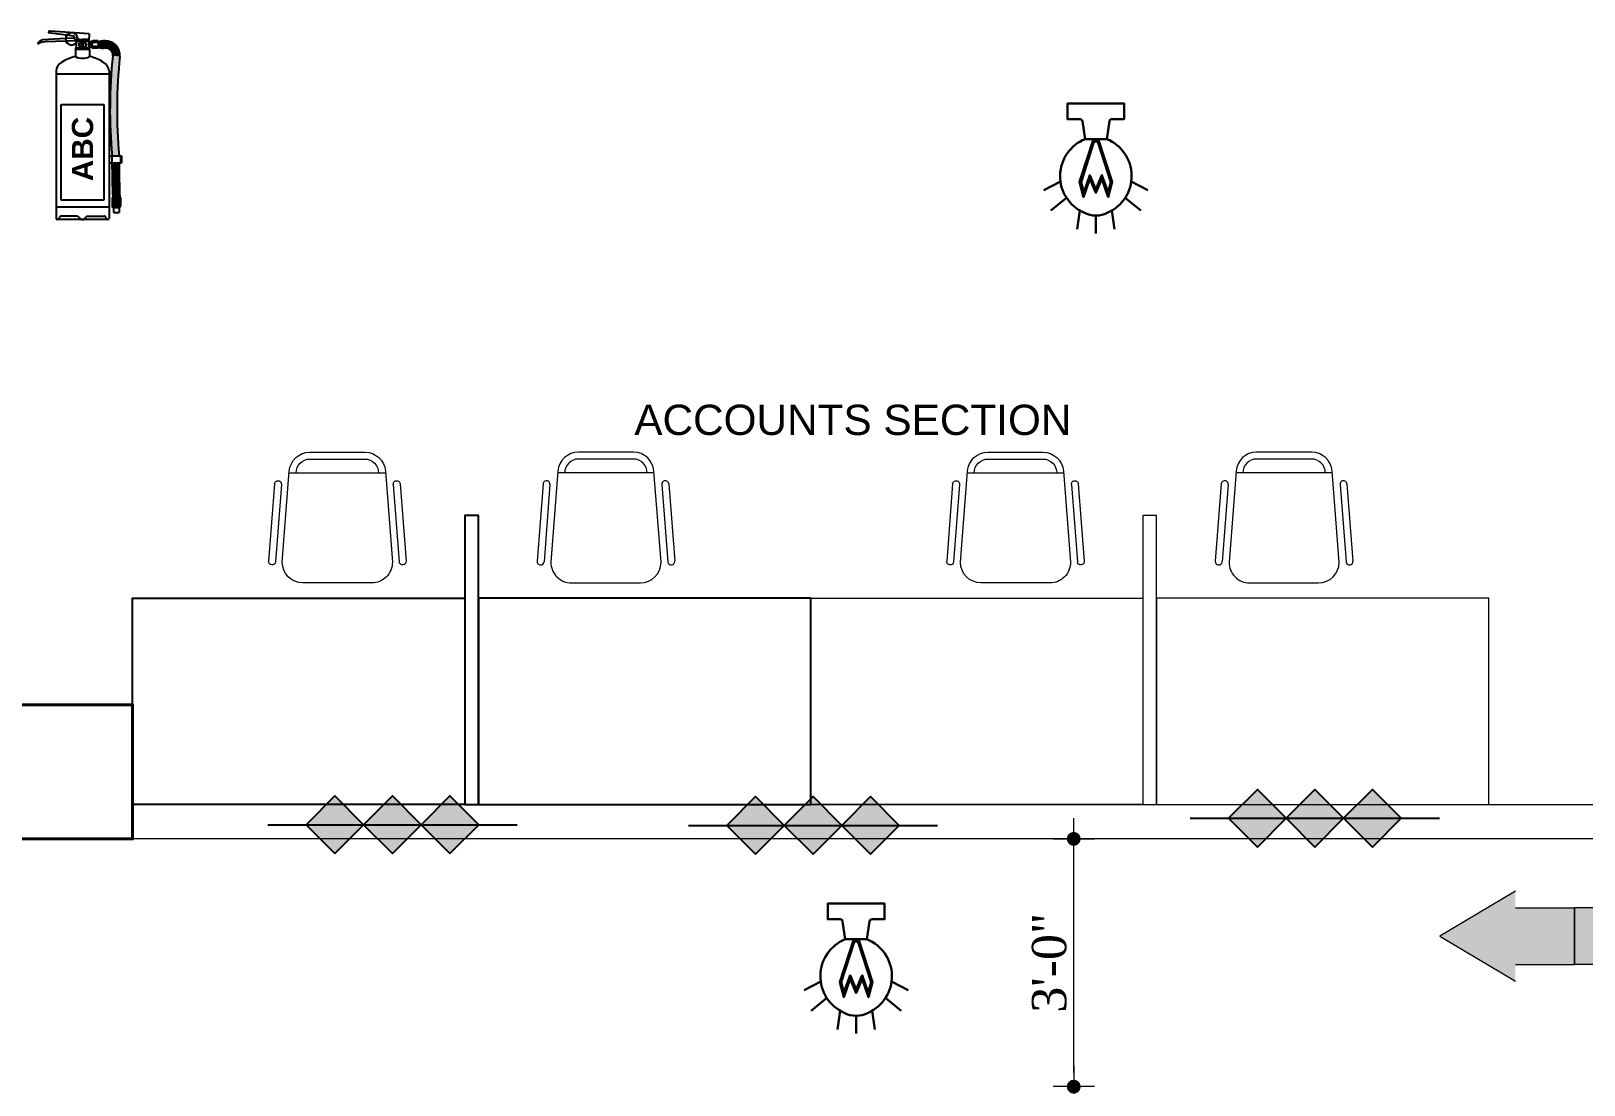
# Model space of a CAD drawing. Header units: inches. Extents: x -250485 to 735580, y -140410 to 288049.
# Drawn here: x 31835.4 to 32061, y 21551.7 to 21704.8 of the extents above; entities that cross this region are included whole.
import ezdxf

# ---------------------------------------------------------------- set-up
doc = ezdxf.new("R2010")
doc.units = ezdxf.units.IN
doc.header["$MEASUREMENT"] = 0
doc.header["$PDMODE"] = 35
doc.layers.get('0').update_dxf_attribs({"lineweight": 0})
doc.layers.get('Defpoints').update_dxf_attribs({"lineweight": 0})
for name, color, linetype, lineweight in [('A column', 106, 'Continuous', 40), ('coloum', 220, 'Continuous', 0), ('Emergency Light', 251, 'Continuous', 15), ('evacuation plan', 162, 'Continuous', 13), ('FURNITURE', 144, 'Continuous', 0), ('Layer1', 134, 'Continuous', 0), ('sheet', 7, 'Continuous', 15), ('wall', 7, 'Continuous', 0)]:
    doc.layers.add(name, color=color, linetype=linetype, lineweight=lineweight)
for name, color, linetype in [('A Furniture', 7, 'Continuous'), ('fire rated wall', 7, 'Continuous'), ('FIREACC', 30, 'Continuous'), ('OUTSIDE', 253, 'Continuous')]:
    doc.layers.add(name, color=color, linetype=linetype)
doc.styles.add('REG', font='times.ttf')
doc.styles.get("Standard").update_dxf_attribs({"font": 'arialbd.ttf', "height": 24})
doc.styles.add('style1', font='arial.ttf')
doc.dimstyles.new('Dim-Pres', dxfattribs={"dimtxt": 5.5, "dimasz": 2, "dimexe": 1.5, "dimexo": 1.5, "dimgap": 1, "dimtad": 3, "dimdec": 0, "dimzin": 3, "dimdsep": 46, "dimlunit": 4, "dimtxsty": 'REG', "dimblk": 'point', "dimcen": 2, "dimclrd": 256, "dimclre": 256, "dimclrt": 7, "dimadec": 0, "dimazin": 0, "dimtfac": 0.75, "dimtdec": 0, "dimtmove": 1, "dimatfit": 3, "dimldrblk": 'point', "dimfxl": 0, "dimtolj": 1, "dimtzin": 0, "dimlwd": -1, "dimlwe": -1, "dimarcsym": 1})

# ---------------------------------------------------------------- blocks, each defined once
blk = doc.blocks.new('A$C03734933')
at = {"layer": 'FURNITURE', "color": 0, "lineweight": 13}
for p, q in [((-6.992562214322787, 4.9095899705394), (-17.33817929991346, -3.399392328956308)), ((-17.03120694733479, -0.5876725750058541), (-8.24493591500959, 6.468936023803963)), ((-16.40502009699139, -1.367345601638135), (-7.618749064666189, 5.689262997171227)), ((2.822721082394308, -4.127014137485275), (-2.822721082395219, 4.127014137485275)), ((-17.15825475530528, -3.254887671184405), (-9.254635724600119, -14.8105272561429)), ((-17.9358272313757, -7.432044058288738), (-13.42948021351276, -14.02063616791156)), ((-17.11042440387882, -6.867499841809603), (-12.60407738601589, -13.45609195143288)), ((-9.454544222224284, -14.92581398758875), (2.040145249340639, -8.296855269413298)), ((-7.222428073216177, -14.79293247142823), (2.539721085606288, -9.163125425784527)), ((-6.722852236950529, -15.65920262779991), (3.039296921871937, -10.0293955821553))]:
    blk.add_line(p, q, dxfattribs=at)
for centre, radius, start, end in [((-7.931842489837437, 6.079099510488049), 0.4999999999999063, 308.7693522286991, 128.7693522286991), ((-5.298929564885838, 2.433381488048325), 3, 34.37064687368724, 124.370646873651), ((-16.71811352216355, -0.9775090883217672), 0.4999999999999079, 128.7693522286991, 308.7693522286991), ((-15.45961874888417, -5.738411408851789), 3, 128.7693522286991, 214.3706468736872), ((-15.45961874888417, -5.738411408851789), 2, 124.370646873651, 214.3706468736872), ((0.34651259990369, -5.820646786922225), 3, 304.370646873651, 34.37064687368724), ((2.789509003739112, -9.596260503970369), 0.4999999999999063, 299.9719415186722, 119.9719415186721), ((-10.95327173102214, -12.32700351847461), 2, 214.3706468736872, 304.370646873651), ((-10.95327173102214, -12.32700351847461), 3, 214.3706468736872, 299.9719415186722), ((-6.972640155083353, -15.22606754961407), 0.4999999999999079, 119.9719415186721, 299.9719415186722)]:
    blk.add_arc(centre, radius, start, end, dxfattribs=at)
blk = doc.blocks.new('A$C2EF268AB')
at = {"layer": 'FURNITURE', "color": 0, "lineweight": 13}
blk.add_blockref('A$C03734933', (15.45961874888417, 5.738411408851789), dxfattribs=at)
blk = doc.blocks.new('A$C64D156CA')
at = {"layer": 'A Furniture', "ltscale": 30, "elevation": 0.2986135290487723}
for points in [[(-64.86221218419085, 96.58915073712706), (-34.86221218419087, 96.58915073712706), (-34.86221218419087, 48.32449141000689), (-64.86221218419085, 48.32449141000689)], [(-64.86221218419814, 46.32449141000689), (-22.86221218419087, 46.32449141000689), (-22.86221218419087, 48.32449141001415), (-64.86221218419814, 48.32449141001415)], [(-64.86221218419085, -1.940167917113285), (-34.86221218419087, -1.940167917113285), (-34.86221218419087, 46.32449141000689), (-64.86221218419085, 46.32449141000689)]]:
    blk.add_lwpolyline(points, close=True, dxfattribs=at)
at = {"layer": 'FURNITURE', "lineweight": 13, "xscale": -1, "rotation": 34.37064687524951}
blk.add_blockref('A$C2EF268AB', (-16.66940108827839, 70.82845859614463, 0.2986135290487723), dxfattribs=at)
at = {"layer": 'FURNITURE', "lineweight": 13, "rotation": 145.6293531247505}
blk.add_blockref('A$C2EF268AB', (-16.66940108827839, 23.82052422386914, 0.2986135290487723), dxfattribs=at)
blk = doc.blocks.new('A$C16DB04AD')
at = {"layer": 'Emergency Light', "color": 154, "lineweight": 30}
for p, q in [((-6.537825528983376, -14.3932823043433), (-9.586205916086328, -15.97797261748929)), ((6.53782552893972, -14.3932823043433), (9.58620591602812, -15.97797261748929)), ((-5.430884954985231, -17.39914926863275), (-8.325307155027986, -19.7678718053503)), ((-2.947855078673456, -19.77826723671751), (-3.460393636632944, -23.21708098362433)), ((2.9478550786298, -19.77826723671751), (3.460393636589288, -23.21708098362433)), ((5.430884954927024, -17.39914926863275), (8.32530715498433, -19.7678718053503)), ((-2.91038304567337e-11, -20.70360844238894), (-2.91038304567337e-11, -24))]:
    blk.add_line(p, q, dxfattribs=at)
blk.add_lwpolyline([(-1.99680266190262, -6.567560826137196), (-2.489697232274921, -3.279178763215896, 0.3712780056704896), (-2.944603238065611, -2.887376694125123), (-5.249217542688712, -2.887376694125123), (-5.249217542688712, 0), (5.249217542688712, 0), (5.249217542688712, -2.887376694125123), (2.944603238065611, -2.887376694125123, 0.3712780056704896), (2.489697232274921, -3.279178763215896), (1.99680266190262, -6.567560826137196)], format="xyb", dxfattribs=at)
at = {"layer": 'Emergency Light', "color": 1, "lineweight": 30}
blk.add_lwpolyline([(-0.4329040910961339, -6.573705076996703), (-3.010552231469774, -14.48153607931454), (-2.28318827264593, -17.27446631714702), (-1.096346872873255, -13.9076215242967), (0, -16.50271311466349), (1.096346872873255, -13.9076215242967), (2.283188272660482, -17.27446631714702), (3.010552231469774, -14.48153607931454), (0.4273372012394248, -6.573705076996703)], dxfattribs=at)
blk.add_lwpolyline([(0.4273372012394248, -7.282025628781412, 0.6903614861504281), (-0.4329040910961339, -7.282025628781412), (-2.747414040059084, -14.4957025636686), (-2.247088542950223, -16.41685110662365), (-1.117494048405206, -13.21240496687824), (0, -15.85755266516935), (1.117494048405206, -13.21240496687824), (2.247088542950223, -16.41685110662365), (2.747414040073636, -14.4957025636686), (0.4273372012394248, -7.282025628781412)], format="xyb", dxfattribs=at)
at = {"layer": 'Emergency Light', "color": 154, "lineweight": 30}
blk.add_lwpolyline([(-2.021739374991739, -6.577722929127049), (1.99680266190262, -6.567560826137196)], dxfattribs=at)
for centre, radius, start, end in [((0.7757337109651417, -13.40674541570479), 7.379797001880024, 112.0671366794404, 245.9766584055333), ((-0.7757337109651417, -13.40674541570479), 7.379797001880024, 294.0233415944667, 67.93286331978692), ((-2.91038304567337e-11, -15.96131014602724), 4.742298296318141, 241.9689034068913, 298.0310965931087)]:
    blk.add_arc(centre, radius, start, end, dxfattribs=at)
blk = doc.blocks.new('hfev')
at = {"layer": 'evacuation plan'}
h = blk.add_hatch(color=60, dxfattribs=at)
h.dxf.hatch_style = 1
h.paths.add_polyline_path([(40299.06013279775, 13041.13714451433), (40287.1843532685, 13021.1588123658), (40310.935912327, 13021.1588123658)])
h.paths.add_polyline_path([(40306.54383744636, 13021.1588123658), (40291.57642814914, 13021.1588123658), (40291.57642814914, 13005.53081568079), (40306.54383744636, 13005.53081568079)])
at = {"layer": 'evacuation plan', "color": 9, "true_color": 0xafd9aa}
for p, q in [((40287.1843532685, 13021.1588123658), (40299.06013279775, 13041.13714451433)), ((40299.06013279775, 13041.13714451433), (40310.935912327, 13021.1588123658)), ((40291.57642814914, 13021.1588123658), (40291.57642814914, 13005.53081568079)), ((40306.54383744636, 13021.1588123658), (40306.54383744636, 13005.53081568079)), ((40291.57642814914, 13005.53081568079), (40306.54383744636, 13005.53081568079))]:
    blk.add_line(p, q, dxfattribs=at)
blk = doc.blocks.new('*U196')
at = {"layer": 'OUTSIDE', "linetype": 'Continuous'}
for points in [[(-85.32244999257654, 497.9639038159056), (-100.1206953372707, 481.7628959296997), (-46.58240458666305, 485.7524235246261)], [(-46.58240458666305, 485.7524235246261), (-100.1206953372707, 481.7628959296997), (-63.99665396971764, 484.0000000000001)], [(-63.99665396971764, 484.0000000000001), (-100.1206953372707, 481.7628959296997), (-78.87537294127681, 477.6231871184652)], [(-64.2268043597207, 504.0000000000002), (-85.32244999257654, 497.9639038159056), (-52.38917803358263, 503.4320951673892)], [(-52.38917803358263, 503.4320951673892), (-85.32244999257654, 497.9639038159056), (-46.5824045866631, 502.2475764753741)], [(-43.17033814828281, 502.2475764753741), (-85.32244999257654, 497.9639038159056), (-43.17033814828284, 485.7524235246261)], [(-85.32244999257654, 497.9639038159056), (-43.17033814828281, 502.2475764753741), (-46.5824045866631, 502.2475764753741)], [(-85.32244999257654, 497.9639038159056), (-46.58240458666305, 485.7524235246261), (-43.17033814828284, 485.7524235246261)], [(-52.38917803358263, 503.4320951673892), (-58.28826156381679, 504.0000000000002), (-64.2268043597207, 504.0000000000002)], [(-46.58240458666305, 485.7524235246261), (-63.99665396971764, 484.0000000000001), (-52.38917803358237, 484.5679048326111)], [(-52.38917803358237, 484.5679048326111), (-63.99665396971764, 484.0000000000001), (-58.28826156381629, 484.0000000000001)], [(-100.1206953372707, 481.7628959296997), (-104.2268043597201, 460.2083003522725), (-78.87537294127681, 477.6231871184652)], [(-78.87537294127681, 477.6231871184652), (-104.2268043597201, 460.2083003522725), (-84.3459288340114, 462.3879306721428)], [(-84.3459288340114, 462.3879306721428), (-104.2268043597201, 460.2083003522725), (-76.57034182775351, 321.2396900399291)], [(-104.2268043597201, 460.2083003522725), (-96.56989949402782, 320.1477179046095), (-76.57034182775351, 321.2396900399291)], [(-96.56989949402782, 320.1477179046095), (-102.4190117199102, 179.9999999999999), (-82.45553887509163, 180.0000000000001)], [(-76.57034182775351, 321.2396900399291), (-96.56989949402782, 320.1477179046095), (-82.45553887509163, 180.0000000000001)], [(-82.00619228560907, 159.9999999999999), (-102.8155253513701, 110.9931713836371), (-82.81042058501453, 110.993239492646)], [(-102.0072558220318, 160.0000000000015), (-102.8155253513701, 110.9931713836371), (-82.00619228560907, 159.9999999999999)], [(-102.8155253513701, 110.9931713836371), (-104.2268043597216, 61.99999999999989), (-84.21464371495358, 61.9999999999996)], [(-82.81042058501453, 110.993239492646), (-102.8155253513701, 110.9931713836371), (-84.21464371495358, 61.9999999999996)]]:
    blk.add_solid(points, dxfattribs=at)
blk = doc.blocks.new('*U195')
at = {"layer": 'OUTSIDE', "linetype": 'Continuous'}
for points in [[(-0.01933780452461054, 488.2986923115643), (-0.6676855718015552, 487.22540144927), (0.8515238589932892, 485.5167181619744)], [(-0.6676855718015552, 487.22540144927), (-0.2930877463059368, 486.0287458716072), (0.8515238589932892, 485.5167181619744)], [(0.3705905884929734, 499.8847790795911), (-0.01933780452461054, 488.2986923115643), (0.8515238589932892, 485.5167181619744)], [(0.8016827369949056, 499.8863108925835), (0.3705905884929734, 499.8847790795911), (0.8515238589932892, 485.5167181619744)], [(0.8515238589933176, 499.8864879945756), (0.8016827369949056, 499.8863108925835), (0.8515238589932892, 485.5167181619744)], [(1.232774885496724, 499.887842705576), (0.8515238589932892, 499.8864879945755), (1.705030789482493, 488.3048195635341)], [(0.8515238589932892, 499.8864879945755), (0.8515238589932893, 485.5167181619744), (1.705030789482493, 488.3048195635341)], [(1.705030789482493, 488.3048195635341), (0.8515238589932893, 485.5167181619744), (2.361092402477108, 487.2353573389602)], [(2.361092402477108, 487.2353573389602), (0.8515238589932893, 485.5167181619744), (1.993833588939787, 486.0356543533363)]]:
    blk.add_solid(points, dxfattribs=at)
blk = doc.blocks.new('ABC')
at = {"layer": 'FIREACC', "color": 11}
for p, q in [((-39154.19204668295, 31706.62705909893), (-39205.39162367093, 31703.89894118438)), ((-39151.59330838572, 31714.07389078449), (-39192.83654238311, 31719.86328388503)), ((-39100.52578184658, 31717.15782071524), (-39188.55683564542, 31723.56248788581)), ((-39133.80194438846, 31707.71352517192), (-39153.75372855439, 31706.65041443913)), ((-39135.74667292433, 31711.84946769456), (-39151.10331809489, 31714.00510989283)), ((-39133.68662152249, 31709.2986182217), (-39133.90656208075, 31706.27557290161)), ((-39126.79038690428, 31703.95205118143), (-39131.38394007014, 31703.70488870714)), ((-39105.9199006103, 31705.07501653001), (-39126.3459453066, 31703.97596497561)), ((-39106.03591806874, 31703.4803764256), (-39105.9199006103, 31705.07501653001)), ((-39102.22970825036, 31701.23949925229), (-39101.80010336092, 31707.14434491057)), ((-39100.52578184658, 31717.15782071524), (-39101.6867873204, 31701.19999923831)), ((-39153.33766387971, 31701.06069362111), (-39199.99731500426, 31699.52258059529)), ((-39127.25061941716, 31701.92064053296), (-39152.87694111628, 31701.07588112609)), ((-39099.49999776351, 31681.99999923831), (-39131.49999776351, 31681.99999923831)), ((-39131.49999776351, 31681.99999923831), (-39131.49999776351, 31665.99999923831)), ((-39100.2999977635, 31685.19999923831), (-39130.69999776351, 31685.19999923831)), ((-39130.69999776351, 31683.59999923831), (-39130.69999776351, 31681.99999923831)), ((-39100.2999977635, 31683.59999923831), (-39130.69999776351, 31683.59999923831)), ((-39129.36409206852, 31697.77945797917), (-39129.36409206853, 31701.19999923831)), ((-39129.36409206853, 31701.19999923831), (-39127.49562114671, 31701.19999923831)), ((-39129.36409206851, 31685.19999923829), (-39129.36409206852, 31697.07160677174)), ((-39127.03093799377, 31701.19999923831), (-39101.63590345851, 31701.19999923831)), ((-39105.90631603972, 31702.62424525912), (-39126.78989665373, 31701.93582803794)), ((-39101.63590345851, 31685.19999923831), (-39101.63590345851, 31701.19999923831)), ((-39100.2999977635, 31683.59999923831), (-39100.2999977635, 31681.99999923831)), ((-39099.49999776351, 31681.99999923831), (-39099.49999776351, 31665.99999923831)), ((-39175.49999776351, 31633.63535397852), (-39175.49999776351, 31300.61219740356)), ((-39055.49999776351, 31633.63535397852), (-39055.49999776351, 31300.61219740356)), ((-39128.75905149752, 31305.56047166483), (-39163.58056194439, 31305.56047166483)), ((-39102.24094402949, 31305.56047166483), (-39066.54083429548, 31305.56047166483))]:
    blk.add_line(p, q, dxfattribs=at)
for centre, radius in [((-39104.08230125732, 31703.33824174794), 0.8183474088935362), ((-39115.49999776351, 31693.19999923831), 8), ((-39115.49999776351, 31693.19999923831), 7.106572239385105)]:
    blk.add_circle(centre, radius, dxfattribs=at)
for centre, radius, start, end in [((-39201.91634147874, 31687.65097629961), 16.61547318652746, 102.0730947543689, 158.0786530559907), ((-39188.84708701387, 31719.57303251658), 4, 85.83879822598405, 175.8387982264182), ((-39136.08029474403, 31709.47276904277), 2.4, 355.8387982264182, 82.00948928665606), ((-39131.51288885922, 31706.10142208053), 2.4, 175.8387982264182, 273.0799086225262), ((-39104.08230125732, 31703.33824174794), 1.958780465609198, 175.8387982264182, 355.8387982264182), ((-39195.23302483872, 31655.61933604848), 44.16099345032107, 96.1933851022913, 120.0253941634977), ((-39130.69999776351, 31684.39999923831), 0.8, 90, 270), ((-39100.2999977635, 31684.39999923831), 0.8, 270, 90), ((-39149.40305505631, 31630.6111380338), 26.27158732819595, 119.5310539367202, 173.3898249423017), ((-39115.00431215687, 31581.13651165689), 86.4518314908062, 100.9999314663238, 123.2079516583439), ((-39115.99568337014, 31581.13651165689), 86.4518314908062, 56.7920483416561, 79.00006853367618), ((-39081.59694047071, 31630.6111380338), 26.27158732819595, 6.610175057698353, 60.46894606327978), ((-39171.32065762873, 31302.30766942699), 4.510156243896425, 202.0813790075031, 252.7663303763403), ((-39172.8753083378, 31302.41838571994), 4.445897769216369, 276.3773104451917, 340.9867885308898), ((-39160.01138328415, 31298.31903500475), 9.057213808747582, 135.2683196029056, 162.981042479239), ((-39164.01986158796, 31301.84476212091), 3.741588110906651, 83.25735356914021, 130.4173600919357), ((-39128.35648090833, 31298.78422512367), 6.788194182984941, 39.64174419386384, 93.39989353926579), ((-39115.84060730711, 31305.73914202869), 7.746634494490161, 199.8005553778552, 272.5200340672729), ((-39115.15938821991, 31305.73914202869), 7.746634494490161, 267.4799659327271, 340.1994446221448), ((-39102.64351461869, 31298.78422512367), 6.788194182984941, 86.60010646156651, 140.3582558061362), ((-39066.98013393905, 31301.84476212091), 3.741588110906651, 49.58263990806434, 96.74264643085979), ((-39070.98861224287, 31298.31903500475), 9.057213808747582, 17.018957520761, 44.7316803970944), ((-39058.12468718922, 31302.41838571994), 4.445897769216369, 199.0132114691102, 263.6226895548083), ((-39059.67933789828, 31302.30766942699), 4.510156243896425, 287.2336696236597, 337.9186209924969)]:
    blk.add_arc(centre, radius, start, end, dxfattribs=at)
at = {"layer": 'OUTSIDE', "color": 11}
for p, q in [((-39125.07811603921, 31706.35922440747), (-39126.91364298496, 31706.35922440747)), ((-39126.91364298496, 31705.67390555312), (-39125.07811603921, 31705.67390555312)), ((-39118.39181442143, 31695.00113498025), (-39120.29253031546, 31696.18497466893)), ((-39116.16978314581, 31689.43836007474), (-39118.23630685492, 31699.75865623116)), ((-39115.80499858471, 31697.91027340277), (-39116.1828033079, 31688.64385488913)), ((-39115.80499858471, 31697.91027340277), (-39115.46012486591, 31697.90904795237)), ((-39115.80499858471, 31697.91027340277), (-39115.46012486591, 31697.90904795237)), ((-39115.11525114711, 31697.90782250198), (-39115.46012486591, 31697.90904795237)), ((-39115.11525114711, 31697.90782250198), (-39114.80330843269, 31688.63895308756)), ((-39114.8302123812, 31689.43836007474), (-39112.76368867209, 31699.75865623116)), ((-39112.60818110558, 31695.00113498025), (-39110.70746521156, 31696.18497466893)), ((-39101.6867873204, 31701.19999923831), (-39102.22970825036, 31701.23949925229)), ((-39096.28250815769, 31699.4765599996), (-39101.63590345851, 31699.4765599996)), ((-39096.28250815769, 31695.46109384596), (-39101.63590345851, 31695.46109384596)), ((-39096.28250815769, 31690.93890463065), (-39101.63590345851, 31690.93890463065)), ((-39096.28250815769, 31686.92343847701), (-39101.63590345851, 31686.92343847701)), ((-39096.28250815769, 31699.4765599996), (-39096.28250815769, 31686.92343847701)), ((-39080.39707517143, 31698.87539422942), (-39091.96413105998, 31698.87539422942)), ((-39080.28250815769, 31697.7504390045), (-39091.96413105998, 31697.7504390045)), ((-39080.28250815769, 31688.64955947212), (-39091.96413105998, 31688.64955947212)), ((-39080.39707517143, 31687.5246042472), (-39091.96413105998, 31687.5246042472)), ((-39080.28250815769, 31701.19999923831), (-39091.66997563591, 31701.19999923831)), ((-39080.28250815769, 31685.19999923831), (-39091.66997563591, 31685.19999923831)), ((-39080.28250815769, 31701.19999923831), (-39080.28250815769, 31685.19999923831)), ((-39080.21129125111, 31686.60193805801), (-39077.55285500699, 31686.60193805801)), ((-39063.43733518854, 31685.19999923831), (-39068.18816942526, 31685.19999923831)), ((-39055.49999776351, 31625.99999923831), (-39175.49999776351, 31625.99999923831)), ((-39055.49999776351, 31325.99999923831), (-39175.49999776351, 31325.99999923831)), ((-39058.34311677516, 31297.99999923831), (-39172.65687875186, 31297.99999923831))]:
    blk.add_line(p, q, dxfattribs=at)
at = {"layer": 'OUTSIDE', "color": 1}
for p, q in [((-39080.21129125111, 31699.79806041861), (-39077.55285500699, 31699.79806041861)), ((-39063.43733518854, 31701.19999923831), (-39068.18816942526, 31701.19999923831)), ((-39163.49999776351, 31341.83166190606), (-39163.49999776351, 31557.83166190606)), ((-39163.49999776351, 31557.83166190606), (-39067.49999776351, 31557.83166190606)), ((-39067.49999776351, 31557.83166190606), (-39067.49999776351, 31341.83166190606)), ((-39055.49999776351, 31441.99999923831), (-39027.49999776351, 31441.99999923831)), ((-39055.49999776351, 31425.99999923831), (-39027.49999776351, 31425.99999923831)), ((-39049.50277595613, 31441.99999923831), (-39049.50277595613, 31425.99999923831)), ((-39029.57572400343, 31441.99999923831), (-39029.57572400343, 31425.99999923831)), ((-39027.49999776351, 31441.99999923831), (-39027.49999776351, 31425.99999923831)), ((-39067.49999776351, 31341.83166190606), (-39163.49999776351, 31341.83166190606)), ((-39049.03733518854, 31347.59999923831), (-39049.03733518854, 31345.99999923831)), ((-39049.03733518854, 31347.59999923831), (-39029.83733518854, 31347.59999923831)), ((-39048.55432335446, 31345.99999923831), (-39049.03733518854, 31345.99999923831)), ((-39049.03733518854, 31345.99999923831), (-39049.03733518854, 31328.03787390718)), ((-39048.55432335446, 31345.90454361033), (-39048.55432335446, 31328.03787390718)), ((-39047.43733518854, 31325.99999923831), (-39031.43733518854, 31325.99999923831)), ((-39046.23589596288, 31324.95759741132), (-39046.23589596288, 31325.99999923831)), ((-39032.6387744142, 31324.95759741132), (-39046.23589596288, 31324.95759741132)), ((-39045.72192282641, 31324.95759741132), (-39045.72192282641, 31313.99999923831)), ((-39033.15274755066, 31324.14891093996), (-39045.72192282641, 31324.14891093996)), ((-39043.31449978267, 31345.99999923831), (-39045.71449978267, 31345.99999923831)), ((-39045.71449978267, 31345.90454361033), (-39045.71449978267, 31328.03787390718)), ((-39043.31449978267, 31345.90454361033), (-39043.31449978267, 31328.03787390718)), ((-39040.63733518853, 31325.99999923831), (-39040.63733518853, 31345.99999923831)), ((-39040.63733518853, 31325.99999923831), (-39040.63733518853, 31345.99999923831)), ((-39040.63733518853, 31345.99999923831), (-39038.23733518853, 31345.99999923831)), ((-39038.23733518853, 31325.99999923831), (-39038.23733518853, 31345.99999923831)), ((-39035.5601705944, 31345.99999923831), (-39033.1601705944, 31345.99999923831)), ((-39035.5601705944, 31345.90454361033), (-39035.5601705944, 31328.03787390718)), ((-39033.1601705944, 31345.90454361033), (-39033.1601705944, 31328.03787390718)), ((-39033.15274755066, 31324.95759741132), (-39033.15274755066, 31313.99999923831)), ((-39032.6387744142, 31324.95759741132), (-39032.6387744142, 31325.99999923831)), ((-39030.32034702261, 31345.99999923831), (-39029.83733518854, 31345.99999923831)), ((-39030.32034702261, 31345.90454361033), (-39030.32034702261, 31328.03787390718)), ((-39029.83733518854, 31347.59999923831), (-39029.83733518854, 31345.99999923831)), ((-39029.83733518854, 31345.99999923831), (-39029.83733518854, 31328.03787390718)), ((-39045.72192282641, 31313.99999923831), (-39033.15274755066, 31313.99999923831))]:
    blk.add_line(p, q, dxfattribs=at)
at = {"layer": 'OUTSIDE', "color": 11}
for centre, radius, start, end in [((-39140.20968787685, 31705.92446233152), 14.00000000000002, 1.779574111614461, 358.9745276856144), ((-39140.20968787685, 31705.92446233152), 13.56348201375549, 1.836866051761991, 358.9415208775528), ((-39126.91364298496, 31706.01656498029), 0.3426594271722024, 90, 270), ((-39125.07811603921, 31706.01656498029), 0.3426594271722024, 270, 90), ((-39115.49999776351, 31693.19999923831), 5.646100121581375, 115.6307568330536, 148.083746106334), ((-39115.49999776351, 31693.19999923831), 3.406859777564114, 125.5002848650492, 148.083746106334), ((-39115.49663495692, 31687.63415561575), 1.220786479507285, 124.1991240133483, 55.39369598900733), ((-39115.49999776351, 31693.19999923831), 3.406859777564114, 31.91625389366603, 54.49971513495079), ((-39115.49999776351, 31693.19999923831), 5.646100121581375, 31.91625389366603, 64.36924316694646), ((-39091.51548629448, 31693.75242791676), 7.44917348074163, 91.18834954247889, 129.7873234350234), ((-39091.51548629448, 31692.64757055986), 7.449173480741412, 230.2126765649766, 268.8116504575211), ((-39089.6000277299, 31693.19999923831), 5.127912501300102, 117.45336272377, 242.5466372762301), ((-39091.89544105298, 31700.85419749495), 1.97999512139738, 181.0473647480879, 268.0118954183694), ((-39091.89544105298, 31685.54580098166), 1.97999512139738, 91.98810458163064, 178.9526352519122), ((-39066.23533879148, 31730.22266944483), 45.06500171984693, 255.4551605128194, 267.5163875206698), ((-39063.52483632067, 31668.98875281839), 32.21136526713467, 354.9737380662306, 89.84435767661657), ((-39063.52939534454, 31668.97774636115), 16.22251409254758, 356.2273493750603, 89.6748539295784), ((-37883.35792403253, 31547.15804894139), 1170.230801470604, 174.0772933995791, 185.1556076093057), ((-39118.01240389479, 31687.91048400103), 25.72906004705709, 238.384496914244, 275.6037811539796), ((-39113.42881285848, 31689.82073157077), 27.59418740975647, 265.6954026968052, 300.3163192341918)]:
    blk.add_arc(centre, radius, start, end, dxfattribs=at)
at = {"layer": 'OUTSIDE', "color": 1}
for centre, radius, start, end in [((-39066.23533879148, 31656.17732903178), 45.06500171984693, 92.48361247933018, 104.5448394871806), ((-37872.16963396689, 31546.59951943149), 1165.417478546644, 174.111323128172, 185.1493879122908), ((-35847.08952769632, 31458.9406632985), 3202.29372509093, 180.5893882551241, 181.9925205818197), ((-35847.08952769632, 31458.9406632985), 3186.29372509093, 180.5923479784195, 182.0025301060141), ((-39046.13728077352, 31328.66775586244), 2.967670279460564, 192.254120911816, 244.0190433603399), ((-39045.65426893945, 31328.66775586244), 2.967670279460564, 192.254120911816, 244.0190433603399), ((-39042.81444536767, 31328.66775586244), 2.967670279460564, 192.254120911816, 244.0190433603399), ((-39040.41444536766, 31328.66775586244), 2.967670279460564, 192.254120911816, 244.0190433603399), ((-39038.46022500941, 31328.66775586244), 2.967670279460564, 295.9809566396602, 347.745879088184), ((-39036.06022500941, 31328.66775586244), 2.967670279460564, 295.9809566396602, 347.745879088184), ((-39033.22040143763, 31328.66775586244), 2.967670279460564, 295.9809566396602, 347.745879088184), ((-39032.73738960355, 31328.66775586244), 2.967670279460564, 295.9809566396602, 347.745879088184)]:
    blk.add_arc(centre, radius, start, end, dxfattribs=at)
at = {"layer": 'OUTSIDE', "color": 11, "linetype": 'Continuous', "xscale": -0.8000000000029104, "yscale": 0.7999999999992724, "zscale": 0.7999999999999443}
blk.add_blockref('*U195', (-39114.81877867632, 31297.99999923831), dxfattribs=at)
at = {"layer": 'OUTSIDE', "color": 1, "linetype": 'Continuous', "xscale": -0.8000000000029104, "yscale": 0.7999999999992724, "zscale": 0.7999999999999443}
blk.add_blockref('*U196', (-39114.81877867632, 31297.99999923831), dxfattribs=at)
at = {"layer": 'sheet', "color": 5, "insert": (-39091, 31384.5), "char_height": 48, "width": 165, "attachment_point": 7, "rotation": 90.00000000000001}
blk.add_mtext('{\\C6;ABC}', dxfattribs=at)
blk = doc.blocks.new('dot')
at = {"color": 4}
for p, q in [((0, 1.5), (0, -1.5)), ((-1.5, 0), (1.5, 0))]:
    blk.add_line(p, q, dxfattribs=at)
at = {"color": 6, "const_width": 0.5}
blk.add_lwpolyline([(-0.25, 0, 1), (0.25, 0, 1)], format="xyb", close=True, dxfattribs=at)
blk = doc.blocks.new('point')
blk.add_blockref('dot', (0, 0))
blk = doc.blocks.new('*D755')
at = {"layer": 'Defpoints', "color": 0, "ltscale": 30, "transparency": 16777216}
for p in [(31986.90053895931, 21587.42519178367), (31986.90053895931, 21587.42519178367), (31986.90053895931, 21551.42519178367)]:
    blk.add_point(p, dxfattribs=at)
at = {"layer": 'Layer1', "ltscale": 30, "transparency": 16777216}
for p, q in [((31986.90053895931, 21587.42519178367), (31985.40053895931, 21587.42519178367)), ((31986.90053895931, 21553.42519178367), (31986.90053895931, 21585.42519178367)), ((31986.90053895931, 21551.42519178367), (31985.40053895931, 21551.42519178367))]:
    blk.add_line(p, q, dxfattribs=at)
at = {"layer": 'Layer1', "ltscale": 30, "transparency": 16777216, "xscale": 2, "yscale": 2, "zscale": 2}
for p, rotation in [((31986.90053895931, 21587.42519178367), 90), ((31986.90053895931, 21551.42519178367), 270)]:
    blk.add_blockref('point', p, dxfattribs=dict(at, rotation=rotation))
at = {"layer": 'Layer1', "color": 7, "ltscale": 30, "transparency": 16777216, "insert": (31983.35728012729, 21569.42519178368), "char_height": 5, "attachment_point": 5, "rotation": 90, "style": 'REG'}
blk.add_mtext('\\A1;3\'-0"', dxfattribs=at)
blk = doc.blocks.new('bfg')
at = {"layer": 'fire rated wall'}
h = blk.add_hatch(color=1, dxfattribs=at)
h.dxf.hatch_style = 1
h.paths.add_polyline_path([(9432308.674082786, -5613534.505642245), (9432321.426479785, -5613547.258039244), (9432334.178876786, -5613534.505642245)])
h.paths.add_polyline_path([(9432334.178876786, -5613534.505642245), (9432321.426479785, -5613521.753245245), (9432308.674082786, -5613534.505642245)])
h.paths.add_polyline_path([(9432334.178876786, -5613534.505642245), (9432359.683670785, -5613534.505642245), (9432346.931273786, -5613521.753245245)])
h.paths.add_polyline_path([(9432334.178876786, -5613534.505642245), (9432346.931273786, -5613547.258039244), (9432359.683670785, -5613534.505642245)])
at = {"layer": 'fire rated wall', "color": 1, "elevation": 4.752381534793134e-10}
for points in [[(9432321.426479785, -5613547.258039244), (9432334.178876786, -5613534.505642245), (9432321.426479785, -5613521.753245245), (9432308.674082786, -5613534.505642245)], [(9432346.931273786, -5613547.258039244), (9432359.683670785, -5613534.505642245), (9432346.931273786, -5613521.753245245), (9432334.178876786, -5613534.505642245)]]:
    blk.add_lwpolyline(points, close=True, dxfattribs=at)
blk.add_lwpolyline([(9432291.670886785, -5613534.505642245), (9432376.686866786, -5613534.505642245)], dxfattribs=at)
blk = doc.blocks.new('3HR RATE')
at = {"layer": 'fire rated wall', "xscale": 1.292997314696549, "yscale": 1.292997314696549, "zscale": 1.292997314696549}
for p in [(-12191616.17044229, 7245476.705624639), (-12191583.19281213, 7245476.705624639)]:
    blk.add_blockref('bfg', p, dxfattribs=at)

msp = doc.modelspace()

# ---------------------------------------------------------------- linework, layer by layer
at = {"layer": 'A column', "color": 7}
msp.add_lwpolyline([(31830.6566418883, 21587.42519178367), (31850.15664188829, 21587.42519178367), (31850.15664188829, 21606.92519178367), (31830.6566418883, 21606.92519178367)], close=True, dxfattribs=at)
at = {"layer": 'coloum', "color": 7, "ltscale": 30}
for points in [[(31998.95061986966, 21592.42519178366), (31998.95061986966, 21634.42519178367), (31996.95061986965, 21634.42519178367), (31996.95061986965, 21592.42519178366)], [(31948.68596054254, 21592.42519178367), (31948.68596054254, 21622.42519178367), (31996.95061986966, 21622.42519178367), (31996.95061986966, 21592.42519178367)], [(32047.21527919678, 21592.42519178367), (32047.21527919678, 21622.42519178367), (31998.95061986966, 21622.42519178367), (31998.95061986966, 21592.42519178367)], [(31850.15664188829, 21592.42519178367), (32070.1566418883, 21592.42519178367), (32070.1566418883, 21587.42519178367), (31850.15664188829, 21587.42519178367)]]:
    msp.add_lwpolyline(points, close=True, dxfattribs=at)

# ---------------------------------------------------------------- block references
at = {"layer": 'coloum', "color": 7, "ltscale": 30, "rotation": 90}
msp.add_blockref('A$C64D156CA', (31946.74579262543, 21657.28740396786, -0.2986135290487723), dxfattribs=at)
at = {"layer": 'coloum', "color": 7, "lineweight": 13, "xscale": -1, "rotation": 124.3706468752495}
msp.add_blockref('A$C2EF268AB', (31974.44665268352, 21640.61800287959), dxfattribs=at)
at = {"layer": 'coloum', "color": 7, "lineweight": 13, "rotation": 235.6293531247505}
msp.add_blockref('A$C2EF268AB', (32021.45458705579, 21640.61800287959), dxfattribs=at)
at = {"layer": 'Emergency Light', "lineweight": 30, "xscale": 0.7868064756185049, "yscale": 0.7868064756185049, "zscale": 0.7868064756213451}
for p in [(31990.11958250808, 21694.27203478761), (31955.28409543118, 21578.01777508663)]:
    msp.add_blockref('A$C16DB04AD', p, dxfattribs=at)
at = {"layer": 'evacuation plan', "color": 11, "true_color": 0xf27172, "xscale": -0.5499328878868255, "yscale": 0.5499328878868255, "zscale": 0.5499328876488784}
for p, rotation in [((39211.83392585065, 43735.06767017512), 90), ((24907.49568591376, -588.4893657334869), 270)]:
    msp.add_blockref('hfev', p, dxfattribs=dict(at, rotation=rotation))
at = {"layer": 'Layer1', "xscale": 0.2533935670508072, "yscale": 0.2533935670526262, "zscale": 0.2533935670521235}
for p in [(30911.2968869841, 24835.96589628809), (30777.26349224506, 24835.03538214437), (30838.37993797284, 24834.9376958619)]:
    msp.add_blockref('3HR RATE', p, dxfattribs=at)
at = {"layer": 'wall', "color": 1, "lineweight": 53, "xscale": 0.06433683165232651, "yscale": 0.06433683165232651, "zscale": 0.06433683165094806}
msp.add_blockref('ABC', (34359.45951314647, 19663.80323896879), dxfattribs=at)

# ---------------------------------------------------------------- texts
at = {"layer": 'coloum', "color": 7, "insert": (31954.81078490273, 21646.0517512543), "char_height": 4.4, "width": 273.1485038093224, "attachment_point": 8, "style": 'style1'}
msp.add_mtext('ACCOUNTS SECTION', dxfattribs=at)

# ---------------------------------------------------------------- dimensions: what is measured, and where the dimension line sits
at = {"layer": 'Layer1', "ltscale": 30}
dim = msp.add_linear_dim(base=(31986.90053895931, 21587.42519178367), p1=(31986.90053895931, 21551.42519178367), p2=(31986.90053895931, 21587.42519178367), angle=90, dimstyle='Dim-Pres', override={"dimtxt": 5, "dimfxl": 4, "dimfxlon": 1}, dxfattribs=at)
dim.commit()
dim.dimension.update_dxf_attribs({"geometry": '*D755', "text_midpoint": (31983.35728012729, 21569.42519178368)})

doc.saveas('drawing.dxf')
